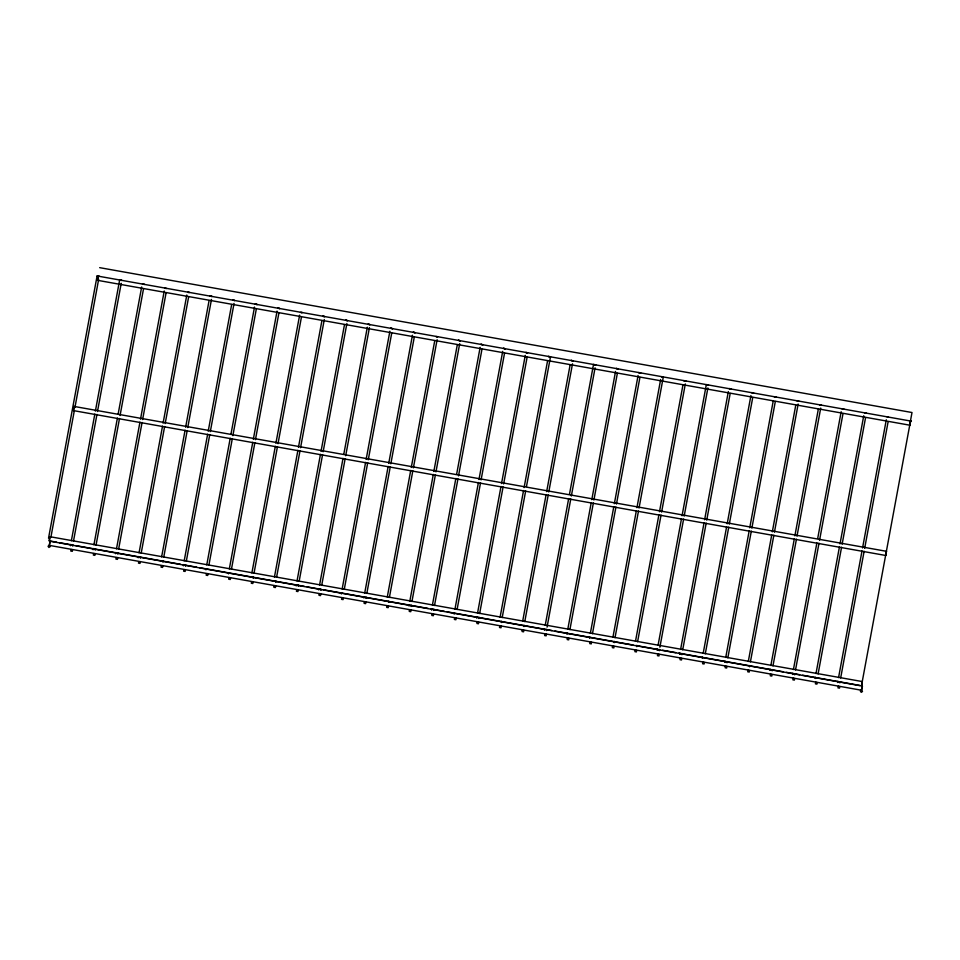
<?xml version="1.0" encoding="UTF-8"?>
<svg xmlns="http://www.w3.org/2000/svg" width="960" height="960" viewBox="0 0 960 960"><rect width="100%" height="100%" fill="white"/><g stroke="black" fill="none" stroke-linecap="round" stroke-linejoin="round"><path stroke-width="1.44" d="M56.628 542.184L49.248 540.864L50.016 536.712L862.332 681.576L861.564 685.74L861.96 684.06M50.016 536.712L49.248 540.864M861.624 690.264L49.308 545.388L48.06 546.24L48.924 547.476L50.184 546.624L49.308 545.388L50.088 541.236L862.404 686.1L861.624 690.264L862.488 691.488L861.24 692.34L860.376 691.116L862.02 688.584M50.088 541.236L49.308 545.388M73.38 410.592L74.148 406.44L886.464 551.304L886.08 553.788L885.684 555.468L73.38 410.592L74.148 406.44M97.5 280.32L98.268 276.168L910.584 421.032L910.2 423.516L909.816 425.196L97.5 280.32L98.268 276.168M70.56 545.7L70.716 544.452M72.684 546.084L72.828 544.836M93.132 549.732L93.276 548.484M95.244 550.104L95.4 548.856M115.692 553.752L115.848 552.504M117.804 554.136L117.96 552.888M138.252 557.772L138.408 556.524M140.376 558.156L140.52 556.908M162.936 562.176L163.092 560.928M183.384 565.824L183.54 564.576M185.496 566.208L185.652 564.96M205.956 569.844L206.1 568.596M228.516 573.876L228.672 572.628M253.2 578.28L253.344 577.032M275.76 582.3L275.916 581.052M296.208 585.948L296.364 584.7M298.32 586.32L298.476 585.072M318.768 589.968L318.924 588.72M320.892 590.352L321.036 589.104M341.34 593.988L341.484 592.74M363.9 598.02L364.056 596.772M366.012 598.392L366.168 597.144M388.584 602.424L388.728 601.176M409.032 606.06L409.176 604.812M411.144 606.444L411.3 605.196M431.592 610.092L431.748 608.844M433.704 610.464L433.86 609.216M454.152 614.112L454.308 612.864M476.724 618.132L476.868 616.884M478.836 618.516L478.992 617.268M501.396 622.536L501.552 621.288M523.968 626.568L524.112 625.32M544.416 630.204L544.572 628.956M546.528 630.588L546.684 629.34M566.976 634.236L567.132 632.988M589.548 638.256L589.692 637.008M614.22 642.66L614.376 641.412M636.792 646.68L636.936 645.432M657.24 650.328L657.384 649.08M659.352 650.712L659.508 649.464M679.8 654.36L679.956 653.112M681.912 654.732L682.068 653.484M702.36 658.38L702.516 657.132M724.932 662.4L725.076 661.152M727.044 662.784L727.2 661.536M749.604 666.804L749.76 665.556M770.052 670.452L770.208 669.204M772.176 670.824L772.32 669.576M792.624 674.472L792.78 673.224M794.736 674.856L794.892 673.608M815.184 678.504L815.34 677.256M837.756 682.524L837.9 681.276M839.868 682.896L840.024 681.648M885.684 555.468L886.464 551.304M909.816 425.196L910.584 421.032M48.528 538.212L97.092 275.988L99.204 276.36L97.092 275.988M50.916 537.12L74.376 410.424M74.928 407.472L98.664 279.312M71.364 540.756L94.824 414.072M95.376 411.12L119.652 280.008L121.776 280.392L119.652 280.008M73.488 541.14L96.948 414.444M97.488 411.504L121.224 283.332M93.936 544.788L117.396 418.092M118.212 413.676L141.672 286.98M96.048 545.16L119.508 418.476M120.06 415.524L143.52 288.828M116.496 548.808L139.956 422.112M140.508 419.172L164.232 291.012M118.608 549.192L142.068 422.496M142.62 419.544L166.08 292.86M139.056 552.828L162.528 426.144M163.068 423.192L186.804 295.032M141.18 553.212L164.64 426.516M165.18 423.576L188.64 296.88M161.628 556.86L185.088 430.164M185.628 427.224L209.088 300.528M163.74 557.232L187.2 430.548M187.752 427.596L211.476 299.436M184.188 560.88L207.648 434.184M208.2 431.244L231.66 304.548M186.3 561.264L209.772 434.568M210.312 431.616L234.048 303.456M206.76 564.9L230.22 438.216M231.036 433.8L254.496 307.104M208.872 565.284L232.332 438.588M232.872 435.648L256.332 308.952M229.32 568.932L252.78 442.236M253.32 439.296L277.056 311.124M231.432 569.304L254.892 442.62M255.444 439.668L278.904 312.972M251.88 572.952L275.34 446.256M275.892 443.316L299.628 315.156M254.004 573.336L277.464 446.64M278.004 443.688L301.464 317.004M274.452 576.972L297.912 450.288M298.452 447.336L321.912 320.652M276.564 577.356L300.024 450.66M300.564 447.72L324.3 319.548M297.012 581.004L320.472 454.308M321.024 451.368L344.484 324.672M299.124 581.376L322.584 454.692M323.136 451.74L346.872 323.58M319.572 585.024L343.032 458.328M343.86 453.912L367.32 327.228M321.696 585.408L345.156 458.712M345.696 455.76L369.432 327.6M342.144 589.044L365.604 462.36M366.144 459.408L389.88 331.248M344.256 589.428L367.716 462.732M368.268 459.792L391.728 333.096M364.704 593.076L388.164 466.38M388.716 463.44L412.44 335.268M366.816 593.448L390.276 466.764M390.828 463.812L414.288 337.116M387.264 597.096L410.724 470.412M411.276 467.46L434.736 340.764M389.388 597.48L412.848 470.784M413.388 467.832L437.124 339.672M409.836 601.116L433.296 474.432M433.836 471.48L457.296 344.796M411.948 601.5L435.408 474.804M435.96 471.864L459.684 343.692M432.396 605.148L455.856 478.452M456.672 474.036L480.144 347.34M434.508 605.52L457.968 478.836M458.52 475.884L481.98 349.188M454.956 609.168L478.428 482.484M478.968 479.532L502.704 351.372M457.08 609.552L480.54 482.856M481.08 479.904L504.54 353.22M477.528 613.2L500.988 486.504M501.528 483.552L525.264 355.392M479.64 613.572L503.1 486.876M503.652 483.936L527.112 357.24M500.088 617.22L523.548 490.524M524.1 487.584L547.56 360.888M502.2 617.592L525.672 490.908M526.488 486.48L550.488 356.844L548.376 356.472L550.488 356.844M522.66 621.24L546.12 494.556M546.66 491.604L570.12 364.908M524.772 621.624L548.232 494.928M548.772 491.976L572.508 363.816M545.22 625.272L568.68 498.576M569.496 494.16L593.508 364.512L595.62 364.896L593.508 364.512M547.056 627.12L570.792 498.948M571.344 496.008L595.08 367.836M567.78 629.292L591.24 502.596M591.792 499.656L615.528 371.484M569.904 629.664L593.364 502.98M593.904 500.028L617.364 373.332M590.352 633.312L613.812 506.628M614.352 503.676L638.088 375.516M592.464 633.696L615.924 507M616.464 504.048L639.936 377.364M612.912 637.344L636.372 510.648M636.924 507.696L660.648 379.536M615.024 637.716L638.484 511.02M639.036 508.08L663.312 376.968L661.512 376.788M635.472 641.364L658.932 514.668M659.484 511.728L682.944 385.032M637.596 641.736L661.056 515.052M661.596 512.1L685.332 383.94M658.044 645.384L681.504 518.7M682.044 515.748L706.332 384.636L708.444 385.02L706.332 384.636M659.88 647.232L683.616 519.072M684.168 516.12L707.892 387.96M680.604 649.416L704.064 522.72M704.616 519.768L728.34 391.608M682.716 649.788L706.176 523.092M706.728 520.152L730.188 393.456M703.164 653.436L726.624 526.74M727.176 523.8L750.912 395.628M705.288 653.808L728.748 527.124M729.288 524.172L752.748 397.488M725.736 657.456L749.196 530.772M749.736 527.82L773.196 401.124M727.848 657.84L751.308 531.144M751.86 528.192L775.32 401.508M748.296 661.488L771.756 534.792M772.308 531.84L795.768 405.156M750.408 661.86L773.868 535.164M774.42 532.224L798.156 404.052M770.856 665.508L794.328 538.812M794.868 535.872L818.328 409.176M772.98 665.88L796.44 539.196M796.98 536.244L820.716 408.084M793.428 669.528L816.888 542.844M817.704 538.416L841.164 411.732M795.54 669.912L819 543.216M819.552 540.276L843.012 413.58M815.988 673.56L839.448 546.864M840 543.912L863.736 415.752M818.1 673.932L841.572 547.236M842.112 544.296L865.572 417.6M838.56 677.58L862.02 550.884M862.56 547.944L886.296 419.772M840.672 677.952L864.132 551.268M864.672 548.316L888.132 421.632M861.672 684.732L910.464 421.248C913.572 421.368 907.332 420.276 910.464 421.248M910.464 420.84L912 412.524L99.684 267.66M861.948 683.256L862.332 681.576M862.008 687.78L862.404 686.1M166.596 288.528L164.784 288.06L165.84 288.444M322.728 316.224L324.852 316.608L323.04 316.428M527.616 352.908L525.816 352.44L526.872 352.836M663.312 376.968L662.256 376.98M683.76 380.616L685.872 380.988L684.072 380.808M888.648 417.288L887.148 417.024M188.412 292.476L189.468 292.464L187.656 292.284M301.224 312.588L302.28 312.576L300.48 312.396M436.62 336.732L437.676 336.72L435.864 336.54M775.08 397.092L776.136 397.092L774.336 396.9M59.568 542.712L72.84 545.076M75.792 545.604L180.456 564.264M183.408 564.792L196.68 567.156M199.62 567.684L304.296 586.356M307.248 586.884L320.508 589.248M323.46 589.776L428.136 608.436M431.088 608.964L444.348 611.328M447.3 611.856L551.976 630.528M554.916 631.044L633.06 644.988M636 645.504L659.592 649.716M662.544 650.244L675.804 652.608M678.756 653.136L783.432 671.796M786.384 672.324L799.644 674.688M802.596 675.216L860.088 685.476M639.696 372.948L638.628 372.564L640.752 372.948M71.076 549.588L70.8 551.064L72.3 551.328L72.564 549.852L71.076 549.588M93.636 553.608L93.36 555.084L94.86 555.348L95.136 553.884L93.636 553.608M116.208 557.64L115.932 559.104L117.432 559.368L117.696 557.904L116.208 557.64M138.768 561.66L138.492 563.136L139.992 563.4L140.268 561.924L138.768 561.66M161.328 565.68L161.064 567.156L162.552 567.42L162.828 565.956L161.328 565.68M183.9 569.712L183.624 571.176L185.124 571.44L185.388 569.976L183.9 569.712M206.46 573.732L206.184 575.208L207.684 575.472L207.96 573.996L206.46 573.732M229.02 577.752L228.756 579.228L230.244 579.492L230.52 578.028L229.02 577.752M251.592 581.784L251.316 583.248L252.816 583.512L253.08 582.048L251.592 581.784M274.152 585.804L273.876 587.28L275.376 587.544L275.652 586.068L274.152 585.804M296.712 589.824L296.448 591.3L297.936 591.564L298.212 590.1L296.712 589.824M319.284 593.856L319.008 595.32L320.508 595.584L320.772 594.12L319.284 593.856M341.844 597.876L341.568 599.352L343.068 599.616L343.344 598.14L341.844 597.876M364.404 601.896L364.14 603.372L365.628 603.636L365.904 602.172L364.404 601.896M386.976 605.928L386.7 607.392L388.2 607.668L388.464 606.192L386.976 605.928M409.536 609.948L409.272 611.424L410.76 611.688L411.036 610.212L409.536 609.948M432.108 613.968L431.832 615.444L433.332 615.708L433.596 614.244L432.108 613.968M454.668 618L454.392 619.464L455.892 619.74L456.168 618.264L454.668 618M477.228 622.02L476.964 623.496L478.452 623.76L478.728 622.284L477.228 622.02M499.8 626.04L499.524 627.516L501.024 627.78L501.288 626.316L499.8 626.04M522.36 630.072L522.084 631.536L523.584 631.812L523.86 630.336L522.36 630.072M544.92 634.092L544.656 635.568L546.144 635.832L546.42 634.356L544.92 634.092M567.492 638.112L567.216 639.588L568.716 639.852L568.98 638.388L567.492 638.112M590.052 642.144L589.776 643.608L591.276 643.884L591.552 642.408L590.052 642.144M612.612 646.164L612.348 647.64L613.836 647.904L614.112 646.428L612.612 646.164M635.184 650.196L634.908 651.66L636.408 651.924L636.672 650.46L635.184 650.196M657.744 654.216L657.468 655.68L658.968 655.956L659.244 654.48L657.744 654.216M680.304 658.236L680.04 659.712L681.528 659.976L681.804 658.5L680.304 658.236M702.876 662.268L702.6 663.732L704.1 663.996L704.364 662.532L702.876 662.268M725.436 666.288L725.172 667.752L726.66 668.028L726.936 666.552L725.436 666.288M748.008 670.308L747.732 671.784L749.232 672.048L749.496 670.572L748.008 670.308M770.568 674.34L770.292 675.804L771.792 676.068L772.068 674.604L770.568 674.34M793.128 678.36L792.864 679.824L794.352 680.1L794.628 678.624L793.128 678.36M815.7 682.38L815.424 683.856L816.924 684.12L817.188 682.644L815.7 682.38M838.26 686.412L837.984 687.876L839.484 688.14L839.76 686.676L838.26 686.412M142.524 283.956L144.336 284.412L142.524 283.956M210.216 296.028L212.028 296.484L210.216 296.028M232.788 300.048L234.588 300.504L232.788 300.048M255.348 304.068L257.16 304.536L255.348 304.068M277.908 308.1L279.72 308.556L277.908 308.1M345.6 320.172L347.412 320.628L345.6 320.172M368.172 324.192L369.972 324.648L368.172 324.192M390.732 328.212L392.544 328.68L390.732 328.212M413.304 332.244L415.104 332.7L413.304 332.244M458.424 340.284L460.236 340.752L458.424 340.284M480.996 344.316L482.796 344.772L480.996 344.316M503.556 348.336L505.368 348.804L503.556 348.336M571.248 360.408L573.06 360.876L571.248 360.408M616.38 368.46L618.18 368.916L616.38 368.46M729.204 388.572L731.004 389.04L729.204 388.572M751.764 392.604L753.576 393.06L751.764 392.604M796.896 400.644L798.696 401.112L796.896 400.644M819.456 404.676L821.268 405.132L819.456 404.676M842.016 408.696L843.828 409.164L842.016 408.696M864.588 412.716L866.388 413.184L864.588 412.716"/></g></svg>
